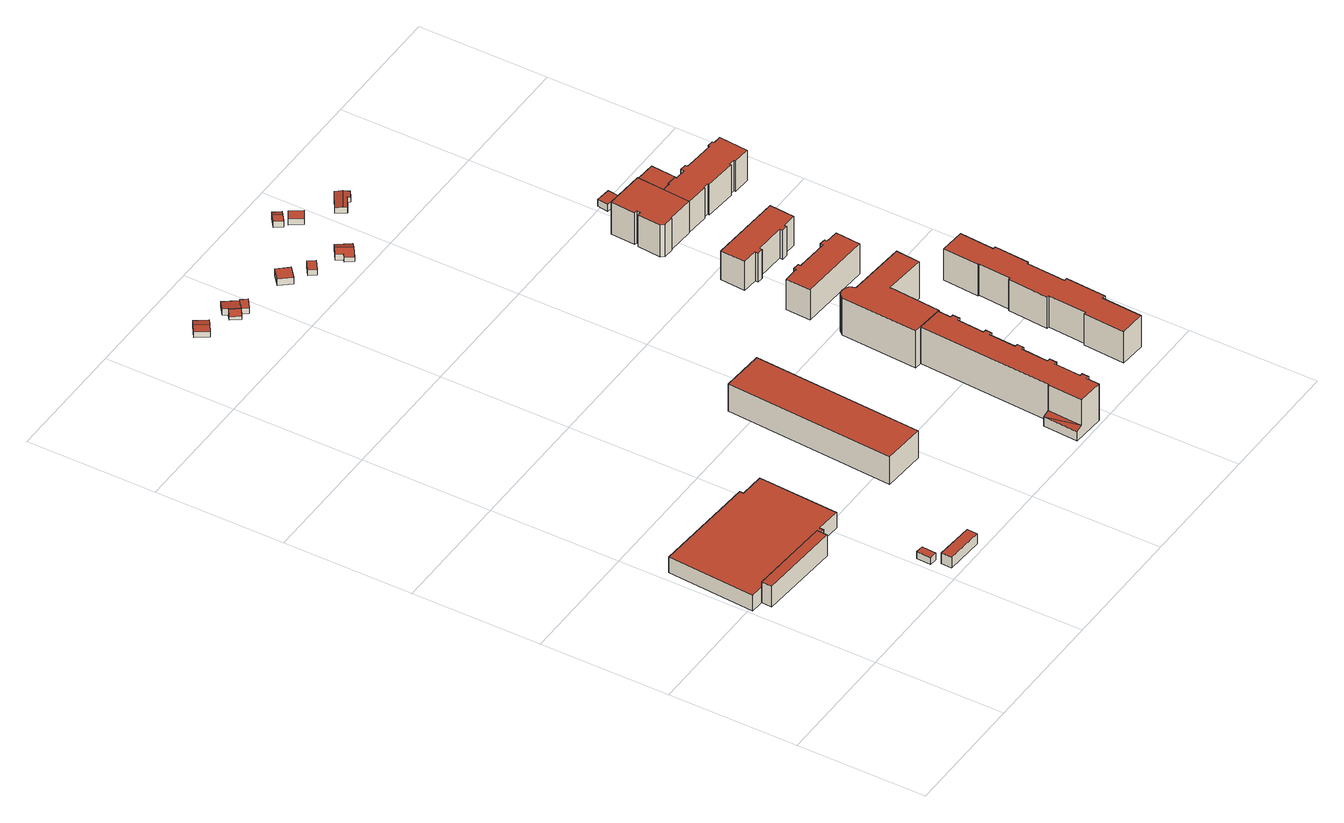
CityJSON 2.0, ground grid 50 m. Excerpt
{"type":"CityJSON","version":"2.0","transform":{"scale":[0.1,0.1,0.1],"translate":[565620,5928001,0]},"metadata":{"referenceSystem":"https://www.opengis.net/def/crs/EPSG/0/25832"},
"CityObjects":{
"building1":{"type":"Building","attributes":{"Gemeindeschluessel":"02100137","Geometrietyp2DReferenz":"3000","function":"51009_1610","roofType":"1000","measuredHeight":9},"address":[{"country":"Germany","locality":"Hamburg","postcode":"21107"}],"geometry":[{"type":"Solid","lod":"2","boundaries":[[[[0,1,2,3]],[[4,5,6,7]],[[5,0,3,6]],[[4,1,0,5]],[[7,2,1,4]],[[6,3,2,7]]]],"semantics":{"surfaces":[{"type":"GroundSurface"},{"type":"RoofSurface"},{"type":"WallSurface"}],"values":[[0,1,2,2,2,2]]}}]},
"building2":{"type":"Building","attributes":{"Gemeindeschluessel":"02100137","Geometrietyp2DReferenz":"3000","function":"31001_2150","roofType":"1000","measuredHeight":6.78,"storeysAboveGround":2},"address":[{"country":"Germany","locality":"Hamburg","thoroughfareNumber":"181","thoroughfareName":"Georg-Wilhelm-Straße","postcode":"21107"}],"geometry":[{"type":"Solid","lod":"2","boundaries":[[[[8,9,10,11]],[[9,12,13,10]],[[12,14,15,13]],[[14,16,17,15]],[[18,19,20,21]],[[19,8,11,20]],[[22,18,21,23]],[[16,22,23,17]],[[23,21,20,11,10,13,15,17]],[[16,14,12,9,8,19,18,22]]]],"semantics":{"surfaces":[{"type":"WallSurface"},{"type":"GroundSurface"},{"type":"RoofSurface"}],"values":[[0,0,0,0,0,0,0,0,1,2]]}}]},
"building3":{"type":"Building","attributes":{"Gemeindeschluessel":"02100137","Geometrietyp2DReferenz":"3000","function":"31001_2010","roofType":"1000","measuredHeight":3,"storeysAboveGround":1},"address":[{"country":"Germany","locality":"Hamburg","thoroughfareName":"Georg-Wilhelm-Straße","postcode":"21107"}],"geometry":[{"type":"Solid","lod":"2","boundaries":[[[[24,25,26,27]],[[28,29,30,31]],[[29,24,27,30]],[[28,25,24,29]],[[31,26,25,28]],[[30,27,26,31]]]],"semantics":{"surfaces":[{"type":"GroundSurface"},{"type":"RoofSurface"},{"type":"WallSurface"}],"values":[[0,1,2,2,2,2]]}}]},
"building4":{"type":"Building","attributes":{"Gemeindeschluessel":"02100137","Geometrietyp2DReferenz":"3000","function":"31001_3070","roofType":"1000","measuredHeight":4.54,"storeysAboveGround":1},"address":[{"country":"Germany","locality":"Hamburg","thoroughfareName":"Georg-Wilhelm-Straße","postcode":"21107"}],"geometry":[{"type":"Solid","lod":"2","boundaries":[[[[32,33,34,35]],[[36,37,38,39]],[[34,33,36,39]],[[33,32,37,36]],[[32,35,38,37]],[[35,34,39,38]]]],"semantics":{"surfaces":[{"type":"RoofSurface"},{"type":"GroundSurface"},{"type":"WallSurface"}],"values":[[0,1,2,2,2,2]]}}]},
"building5":{"type":"Building","attributes":{"Gemeindeschluessel":"02100137","Geometrietyp2DReferenz":"3000","function":"31001_1310","roofType":"3100","measuredHeight":2.85,"storeysAboveGround":1},"address":[{"country":"Germany","locality":"Hamburg","postcode":"21107"}],"geometry":[{"type":"Solid","lod":"2","boundaries":[[[[40,41,42,43]],[[44,45,41,40]],[[43,42,46,47]],[[45,44,48,49]],[[44,40,43,47,48]],[[42,41,45,49,46]],[[49,48,47,46]]]],"semantics":{"surfaces":[{"type":"RoofSurface"},{"type":"WallSurface"},{"type":"GroundSurface"}],"values":[[0,0,1,1,1,1,2]]}}]},
"building6":{"type":"Building","attributes":{"Gemeindeschluessel":"02100137","Geometrietyp2DReferenz":"3000","function":"31001_2460","roofType":"1000","measuredHeight":11.87,"storeysAboveGround":4},"address":[{"country":"Germany","locality":"Hamburg","thoroughfareNumber":"181a","thoroughfareName":"Georg-Wilhelm-Straße","postcode":"21107"}],"geometry":[{"type":"Solid","lod":"2","boundaries":[[[[50,51,52,53]],[[54,55,50,53]],[[54,56,57,55]],[[57,56,52,51]],[[52,56,54,53]],[[55,57,51,50]]]],"semantics":{"surfaces":[{"type":"WallSurface"},{"type":"GroundSurface"},{"type":"RoofSurface"}],"values":[[0,0,0,0,1,2]]}}]},
"building7":{"type":"Building","attributes":{"Gemeindeschluessel":"02100137","Geometrietyp2DReferenz":"3000","function":"31001_1310","roofType":"1000","measuredHeight":2.63,"storeysAboveGround":1},"address":[{"country":"Germany","locality":"Hamburg","postcode":"21107"}],"geometry":[{"type":"Solid","lod":"2","boundaries":[[[[58,59,60,61]],[[62,63,64,65,66,67,68]],[[69,70,64,58,71]],[[61,60,72,73]],[[67,66,74,75]],[[63,58,64]],[[63,62,59,58]],[[68,67,75,76]],[[70,65,64]],[[69,71,77,78]],[[73,72,76,75,74,78,77,79]],[[77,71,58,63,79]],[[74,66,65,70,69,78]],[[79,63,58,61,73]],[[72,60,59,62,68,76]]]],"semantics":{"surfaces":[{"type":"RoofSurface"},{"type":"WallSurface"},{"type":"GroundSurface"}],"values":[[0,0,0,1,1,1,1,1,1,1,2,1,1,1,1]]}}]},
"building8":{"type":"Building","attributes":{"Gemeindeschluessel":"02100137","Geometrietyp2DReferenz":"3000","function":"31001_1310","roofType":"1000","measuredHeight":2.79,"storeysAboveGround":1},"address":[{"country":"Germany","locality":"Hamburg","postcode":"21107"}],"geometry":[{"type":"Solid","lod":"2","boundaries":[[[[80,81,82,83]],[[84,85,86,87]],[[82,81,84,87]],[[81,80,85,84]],[[80,83,86,85]],[[83,82,87,86]]]],"semantics":{"surfaces":[{"type":"RoofSurface"},{"type":"GroundSurface"},{"type":"WallSurface"}],"values":[[0,1,2,2,2,2]]}}]},
"building9":{"type":"Building","attributes":{"Gemeindeschluessel":"02100137","Geometrietyp2DReferenz":"3000","function":"31001_1120","roofType":"1000","measuredHeight":15.97,"storeysAboveGround":5},"address":[{"country":"Germany","locality":"Hamburg","thoroughfareNumber":"182","thoroughfareName":"Georg-Wilhelm-Straße","postcode":"21107"}],"geometry":[{"type":"Solid","lod":"2","boundaries":[[[[88,89,90]],[[91,92,88,90]],[[93,94,91,90]],[[95,96,97,98]],[[96,99,100,97]],[[99,101,102,100]],[[101,103,104,102]],[[105,106,107,108]],[[106,109,110,107]],[[109,111,112,110]],[[111,113,114,112]],[[113,115,116,114]],[[115,117,118,116]],[[117,119,120,118]],[[119,121,122,120]],[[121,123,124,122]],[[123,125,126,124]],[[125,127,128,126]],[[127,129,130,128]],[[129,131,132,130]],[[131,133,134,132]],[[133,135,136,134]],[[135,137,138,136]],[[97,100,102,104,139,140,141,142,108,107,110,112,114,116,118,120,122,124,126,128,130,132,134,136,138,98]],[[135,133,131,129,127,125,123,121,119,117,115,113,111,109,106,105,143,144,94,93,103,101,99,96,95,137]],[[104,103,93,90,89,139]],[[143,142,141,144]],[[105,108,142,143]],[[95,98,138,137]],[[140,92,91,94,144,141]],[[139,89,88,92,140]]]],"semantics":{"surfaces":[{"type":"RoofSurface"},{"type":"WallSurface"},{"type":"GroundSurface"}],"values":[[0,0,1,1,1,1,1,1,1,1,1,1,1,1,1,1,1,1,1,1,1,1,1,2,0,1,1,1,1,1,1]]}}]},
"building10":{"type":"Building","attributes":{"Gemeindeschluessel":"02100137","Geometrietyp2DReferenz":"3000","function":"31001_1310","roofType":"1000","measuredHeight":2.37,"storeysAboveGround":1},"address":[{"country":"Germany","locality":"Hamburg","postcode":"21107"}],"geometry":[{"type":"Solid","lod":"2","boundaries":[[[[145,146,147,148]],[[149,150,151,152]],[[150,145,148,151]],[[149,146,145,150]],[[152,147,146,149]],[[151,148,147,152]]]],"semantics":{"surfaces":[{"type":"GroundSurface"},{"type":"RoofSurface"},{"type":"WallSurface"}],"values":[[0,1,2,2,2,2]]}}]},
"building11":{"type":"Building","attributes":{"Gemeindeschluessel":"02100137","Geometrietyp2DReferenz":"3000","function":"31001_1310","roofType":"3100","measuredHeight":3.5,"storeysAboveGround":1},"address":[{"country":"Germany","locality":"Hamburg","postcode":"21107"}],"geometry":[{"type":"Solid","lod":"2","boundaries":[[[[153,154,155,156,157,158]],[[159,160,156,155]],[[154,153,161,162]],[[153,158,163,161]],[[158,157,164,163]],[[160,159,165,166]],[[159,155,154,162,165]],[[157,156,160,166,164]],[[166,165,162,161,163,164]]]],"semantics":{"surfaces":[{"type":"RoofSurface"},{"type":"WallSurface"},{"type":"GroundSurface"}],"values":[[0,0,1,1,1,1,1,1,2]]}}]},
"building12":{"type":"Building","attributes":{"Gemeindeschluessel":"02100137","Geometrietyp2DReferenz":"3000","function":"31001_1310","roofType":"3100","measuredHeight":3.4,"storeysAboveGround":1},"address":[{"country":"Germany","locality":"Hamburg","postcode":"21107"}],"geometry":[{"type":"Solid","lod":"2","boundaries":[[[[167,168,169,170]],[[171,172,168,167]],[[170,169,173,174]],[[172,171,175,176]],[[171,167,170,174,175]],[[169,168,172,176,173]],[[176,175,174,173]]]],"semantics":{"surfaces":[{"type":"RoofSurface"},{"type":"WallSurface"},{"type":"GroundSurface"}],"values":[[0,0,1,1,1,1,2]]}}]},
"building13":{"type":"Building","attributes":{"Gemeindeschluessel":"02100137","Geometrietyp2DReferenz":"3000","function":"31001_1120","roofType":"1000","measuredHeight":16.11,"storeysAboveGround":5},"address":[{"country":"Germany","locality":"Hamburg","thoroughfareNumber":"172","thoroughfareName":"Georg-Wilhelm-Straße","postcode":"21107"}],"geometry":[{"type":"Solid","lod":"2","boundaries":[[[[177,105,178,179]],[[180,181,182,183]],[[184,185,186,187]],[[185,188,189,186]],[[190,191,192,193]],[[191,194,195,192]],[[194,196,197,195]],[[196,198,199,197]],[[198,200,201,199]],[[178,202,203,193,192,195,197,199,201,183,182,187,186,189,179]],[[177,188,185,184,181,180,200,198,196,194,191,190,204,205,105]],[[177,179,189,188]],[[184,187,182,181]],[[180,183,201,200]],[[190,193,203,204]],[[205,202,178,105]],[[204,203,202,205]]]],"semantics":{"surfaces":[{"type":"WallSurface"},{"type":"GroundSurface"},{"type":"RoofSurface"}],"values":[[0,0,0,0,0,0,0,0,0,1,2,0,0,0,0,0,0]]}}]},
"building14":{"type":"Building","attributes":{"Gemeindeschluessel":"02100137","Geometrietyp2DReferenz":"3000","function":"31001_1310","roofType":"1000","measuredHeight":2.63,"storeysAboveGround":1},"address":[{"country":"Germany","locality":"Hamburg","postcode":"21107"}],"geometry":[{"type":"Solid","lod":"2","boundaries":[[[[206,207,208,209]],[[210,211,212,213]],[[208,207,210,213]],[[207,206,211,210]],[[206,209,212,211]],[[209,208,213,212]]]],"semantics":{"surfaces":[{"type":"RoofSurface"},{"type":"GroundSurface"},{"type":"WallSurface"}],"values":[[0,1,2,2,2,2]]}}]},
"building15":{"type":"Building","attributes":{"Gemeindeschluessel":"02100137","Geometrietyp2DReferenz":"3000","function":"31001_1010","roofType":"1000","measuredHeight":13.02,"storeysAboveGround":4},"address":[{"country":"Germany","locality":"Hamburg","thoroughfareNumber":"168","thoroughfareName":"Georg-Wilhelm-Straße","postcode":"21107"}],"geometry":[{"type":"Solid","lod":"2","boundaries":[[[[214,215,216,217,218,219,220,221,222,223,224,225]],[[226,227,228,229,230,231,232,233,234,235,236,237]],[[224,223,226,237]],[[223,222,227,226]],[[222,221,228,227]],[[221,220,229,228]],[[220,219,230,229]],[[219,218,231,230]],[[218,217,232,231]],[[217,216,233,232]],[[216,215,234,233]],[[215,214,235,234]],[[214,225,236,235]],[[225,224,237,236]]]],"semantics":{"surfaces":[{"type":"RoofSurface"},{"type":"GroundSurface"},{"type":"WallSurface"}],"values":[[0,1,2,2,2,2,2,2,2,2,2,2,2,2]]}}]},
"building16":{"type":"Building","attributes":{"Gemeindeschluessel":"02100137","Geometrietyp2DReferenz":"3000","function":"31001_1310","roofType":"3100","measuredHeight":2.5,"storeysAboveGround":1},"address":[{"country":"Germany","locality":"Hamburg","postcode":"21107"}],"geometry":[{"type":"Solid","lod":"2","boundaries":[[[[238,239,240,241]],[[242,243,244,238,241,245]],[[240,239,246,247]],[[244,243,248,249]],[[243,242,250,248]],[[242,245,251,250]],[[245,241,240,247,251]],[[239,238,244,249,246]],[[249,248,250,251,247,246]]]],"semantics":{"surfaces":[{"type":"RoofSurface"},{"type":"WallSurface"},{"type":"GroundSurface"}],"values":[[0,0,1,1,1,1,1,1,2]]}}]},
"building17":{"type":"Building","attributes":{"Gemeindeschluessel":"02100137","Geometrietyp2DReferenz":"3000","function":"31001_1010","roofType":"1000","measuredHeight":13.51,"storeysAboveGround":4},"address":[{"country":"Germany","locality":"Hamburg","thoroughfareNumber":"8","thoroughfareName":"Ziegelerstieg","postcode":"21107"}],"geometry":[{"type":"Solid","lod":"2","boundaries":[[[[252,253,254,255]],[[253,256,257,254]],[[256,258,259,257]],[[258,260,261,259]],[[260,262,263,261]],[[262,264,265,263]],[[264,266,267,265]],[[266,268,269,267]],[[268,270,271,269]],[[270,272,273,271]],[[272,274,275,273]],[[274,276,277,275]],[[276,278,279,277]],[[278,280,281,279]],[[280,282,283,281]],[[282,284,285,283]],[[286,287,288,289]],[[287,252,255,288]],[[290,286,289,291]],[[284,290,291,285]],[[291,289,288,255,254,257,259,261,263,265,267,269,271,273,275,277,279,281,283,285]],[[284,282,280,278,276,274,272,270,268,266,264,262,260,258,256,253,252,287,286,290]]]],"semantics":{"surfaces":[{"type":"WallSurface"},{"type":"GroundSurface"},{"type":"RoofSurface"}],"values":[[0,0,0,0,0,0,0,0,0,0,0,0,0,0,0,0,0,0,0,0,1,2]]}}]},
"building18":{"type":"Building","attributes":{"Gemeindeschluessel":"02100137","Geometrietyp2DReferenz":"3000","function":"31001_1010","roofType":"1000","measuredHeight":12.54,"storeysAboveGround":4},"address":[{"country":"Germany","locality":"Hamburg","thoroughfareNumber":"18","thoroughfareName":"Ziegelerstraße","postcode":"21107"}],"geometry":[{"type":"Solid","lod":"2","boundaries":[[[[292,293,294,295,296,297,298,299,300,301,302,303]],[[304,305,306,307,308,309,310,311,312,313,314,315]],[[302,301,304,315]],[[301,300,305,304]],[[300,299,306,305]],[[299,298,307,306]],[[298,297,308,307]],[[297,296,309,308]],[[296,295,310,309]],[[295,294,311,310]],[[294,293,312,311]],[[293,292,313,312]],[[292,303,314,313]],[[303,302,315,314]]]],"semantics":{"surfaces":[{"type":"RoofSurface"},{"type":"GroundSurface"},{"type":"WallSurface"}],"values":[[0,1,2,2,2,2,2,2,2,2,2,2,2,2]]}}]},
"building19":{"type":"Building","attributes":{"Gemeindeschluessel":"02100137","Geometrietyp2DReferenz":"3000","function":"31001_1010","roofType":"1000","measuredHeight":13.88,"storeysAboveGround":4},"address":[{"country":"Germany","locality":"Hamburg","thoroughfareNumber":"164","thoroughfareName":"Georg-Wilhelm-Straße","postcode":"21107"}],"geometry":[{"type":"Solid","lod":"2","boundaries":[[[[316,317,318,319,320,321,322,323,324,325,326,327]],[[328,329,330,331,332,333,334,335,336,337,338,339]],[[326,325,328,339]],[[325,324,329,328]],[[324,323,330,329]],[[323,322,331,330]],[[322,321,332,331]],[[321,320,333,332]],[[320,319,334,333]],[[319,318,335,334]],[[318,317,336,335]],[[317,316,337,336]],[[316,327,338,337]],[[327,326,339,338]]]],"semantics":{"surfaces":[{"type":"RoofSurface"},{"type":"GroundSurface"},{"type":"WallSurface"}],"values":[[0,1,2,2,2,2,2,2,2,2,2,2,2,2]]}}]},
"building20":{"type":"Building","attributes":{"Gemeindeschluessel":"02100137","Geometrietyp2DReferenz":"3000","function":"31001_2500","roofType":"1000","measuredHeight":2.94,"storeysAboveGround":1},"address":[{"country":"Germany","locality":"Hamburg","thoroughfareName":"Ziegelerstraße","postcode":"21107"}],"geometry":[{"type":"Solid","lod":"2","boundaries":[[[[340,341,342,343]],[[344,345,346,347]],[[342,341,344,347]],[[341,340,345,344]],[[340,343,346,345]],[[343,342,347,346]]]],"semantics":{"surfaces":[{"type":"RoofSurface"},{"type":"GroundSurface"},{"type":"WallSurface"}],"values":[[0,1,2,2,2,2]]}}]},
"building21":{"type":"Building","attributes":{"Gemeindeschluessel":"02100137","Geometrietyp2DReferenz":"3000","function":"31001_2460","roofType":"1000","measuredHeight":2.44,"storeysAboveGround":1},"address":[{"country":"Germany","locality":"Hamburg","thoroughfareName":"Ziegelerstraße","postcode":"21107"}],"geometry":[{"type":"Solid","lod":"2","boundaries":[[[[348,349,350,351,352,353,354,355,356,357,358,359,360,361]],[[362,363,364,365,366,367,368,369,370,371,372,373,374,375]],[[360,359,362,375]],[[359,358,363,362]],[[358,357,364,363]],[[357,356,365,364]],[[356,355,366,365]],[[355,354,367,366]],[[354,353,368,367]],[[353,352,369,368]],[[352,351,370,369]],[[351,350,371,370]],[[350,349,372,371]],[[349,348,373,372]],[[348,361,374,373]],[[361,360,375,374]]]],"semantics":{"surfaces":[{"type":"RoofSurface"},{"type":"GroundSurface"},{"type":"WallSurface"}],"values":[[0,1,2,2,2,2,2,2,2,2,2,2,2,2,2,2]]}}]},
"building22":{"type":"Building","attributes":{"Gemeindeschluessel":"02100137","Geometrietyp2DReferenz":"3000","function":"31001_1010","roofType":"1000","measuredHeight":13.22,"storeysAboveGround":4},"address":[{"country":"Germany","locality":"Hamburg","thoroughfareNumber":"11","thoroughfareName":"Ziegelerstraße","postcode":"21107"}],"geometry":[{"type":"Solid","lod":"2","boundaries":[[[[376,377,378,379,380,381,382,383,384,385,386,387,388,389,390,391,392,393,394,395,396,397,398,399,400]],[[401,402,403,404,405,406,407,408,409,410,411,412,413,414,415,416,417,418,419,420,421,422,423,424,425]],[[390,389,410,409]],[[389,388,411,410]],[[388,387,412,411]],[[387,386,413,412]],[[386,385,414,413]],[[385,384,415,414]],[[384,383,416,415]],[[383,382,417,416]],[[382,381,418,417]],[[381,380,419,418]],[[380,379,420,419]],[[379,378,421,420]],[[378,377,422,421]],[[377,376,423,422]],[[376,400,424,423]],[[399,398,401,425]],[[398,397,402,401]],[[397,396,403,402]],[[396,395,404,403]],[[395,394,405,404]],[[394,393,406,405]],[[393,392,407,406]],[[392,391,408,407]],[[391,390,409,408]],[[424,400,399,425]]]],"semantics":{"surfaces":[{"type":"RoofSurface"},{"type":"GroundSurface"},{"type":"WallSurface"}],"values":[[0,1,2,2,2,2,2,2,2,2,2,2,2,2,2,2,2,2,2,2,2,2,2,2,2,2,2]]}}]}
},
"vertices":[
[377,418,18],[56,437,18],[58,478,18],[380,459,18],[56,437,108],[377,418,108],[380,459,108],[58,478,108],
[6,481,85],[29,823,85],[29,823,18],[6,481,18],[441,797,85],[441,797,18],[440,782,85],[440,782,18],[535,776,85],[535,776,18],[419,472,85],[418,457,85],[418,457,18],[419,472,18],[516,466,85],[516,466,18],
[519,155,20],[549,153,20],[545,97,20],[516,99,20],[549,153,50],[519,155,50],[516,99,50],[545,97,50],
[690,63,64],[541,73,64],[539,32,64],[687,23,64],[541,73,19],[690,63,19],[687,23,19],[539,32,19],
[302,2777,39],[271,2822,39],[246,2805,34],[278,2760,34],[326,2794,34],[295,2839,34],[246,2805,10],[278,2760,10],[326,2794,10],[295,2839,10],
[965,422,136],[801,432,136],[801,432,17],[965,422,17],[1007,1076,17],[1007,1076,136],[842,1087,17],[842,1087,136],
[431,2734,35],[405,2767,35],[384,2751,25],[409,2718,25],[405,2767,37],[431,2734,37],[447,2746,35],[467,2761,32],[429,2811,32],[394,2784,37],[406,2768,37],[484,2739,35],[467,2761,35],[448,2712,35],[384,2751,10],[409,2718,10],[429,2811,10],[394,2784,10],[406,2768,10],[448,2712,10],[484,2739,10],[431,2734,10],
[696,2700,38],[660,2742,38],[619,2708,38],[655,2666,38],[660,2742,10],[696,2700,10],[655,2666,10],[619,2708,10],
[1325,151,55],[1317,18,55],[1343,16,64],[1352,152,64],[1325,153,55],[1343,16,176],[1352,152,176],[1448,86,176],[1460,85,176],[1460,85,16],[1448,86,16],[1458,58,176],[1458,58,16],[1447,59,176],[1447,59,16],[1444,10,176],[1444,10,16],[1485,661,176],[1481,611,176],[1481,611,16],[1485,661,16],[1493,610,176],[1493,610,16],[1491,582,176],[1491,582,16],[1480,583,176],[1480,583,16],[1472,477,176],[1472,477,16],[1484,476,176],[1484,476,16],[1482,451,176],[1482,451,16],[1471,452,176],[1471,452,16],[1464,349,176],[1464,349,16],[1476,348,176],[1476,348,16],[1474,321,176],[1474,321,16],[1463,321,176],[1463,321,16],[1456,218,176],[1456,218,16],[1468,217,176],[1468,217,16],[1466,189,176],[1466,189,16],[1455,189,176],[1455,189,16],[1317,18,16],[1325,153,16],[1354,152,16],[1386,669,16],[1386,669,176],[1354,152,176],
[717,2649,9],[755,2676,9],[774,2650,9],[735,2623,9],[755,2676,33],[717,2649,33],[735,2623,33],[774,2650,33],
[837,2579,31],[857,2552,31],[885,2572,46],[849,2624,46],[830,2611,36],[847,2587,36],[914,2593,31],[878,2644,31],[837,2579,11],[857,2552,11],[847,2587,11],[830,2611,11],[914,2593,11],[878,2644,11],
[906,2861,45],[885,2889,45],[866,2875,37],[887,2846,37],[926,2875,37],[905,2904,37],[866,2875,11],[887,2846,11],[926,2875,11],[905,2904,11],
[1489,661,176],[1485,661,15],[1489,661,15],[1443,970,176],[1446,957,176],[1446,957,15],[1443,970,15],[1676,940,176],[1669,847,176],[1669,847,15],[1676,940,15],[1505,860,176],[1505,860,15],[1383,978,176],[1391,986,176],[1391,986,15],[1383,978,15],[1401,990,176],[1401,990,15],[1412,991,176],[1412,991,15],[1425,988,176],[1425,988,15],[1436,981,176],[1436,981,15],[1358,671,15],[1377,969,15],[1377,969,176],[1358,671,176],
[968,2816,37],[939,2861,37],[904,2838,37],[932,2794,37],[939,2861,11],[968,2816,11],[932,2794,11],[904,2838,11],
[1681,1179,146],[1629,1183,146],[1630,1193,146],[1607,1195,146],[1607,1184,146],[1476,1192,146],[1477,1202,146],[1453,1204,146],[1452,1194,146],[1391,1197,146],[1385,1100,146],[1674,1082,146],[1391,1197,15],[1452,1194,15],[1453,1204,15],[1477,1202,15],[1476,1192,15],[1607,1184,15],[1607,1195,15],[1630,1193,15],[1629,1183,15],[1681,1179,15],[1674,1082,15],[1385,1100,15],
[1126,2763,34],[1112,2786,30],[1039,2740,30],[1053,2718,34],[1107,2733,32],[1113,2724,30],[1140,2741,30],[1061,2704,32],[1112,2786,9],[1039,2740,9],[1113,2724,9],[1140,2741,9],[1107,2733,9],[1061,2704,9],
[1740,95,151],[1751,256,151],[1751,256,15],[1740,95,15],[1759,255,151],[1759,255,15],[1769,404,151],[1769,404,15],[1760,404,151],[1760,404,15],[1771,562,151],[1771,562,15],[1779,562,151],[1779,562,15],[1788,688,151],[1788,688,15],[1783,688,151],[1783,688,15],[1793,829,151],[1793,829,15],[1890,822,151],[1890,822,15],[1880,688,151],[1880,688,15],[1891,687,151],[1891,687,15],[1881,553,151],[1881,553,15],[1874,553,151],[1874,553,15],[1864,401,151],[1864,401,15],[1876,400,151],[1876,400,15],[1852,245,151],[1842,88,151],[1842,88,15],[1852,245,15],[1866,244,151],[1866,244,15],
[1461,1349,141],[1485,1348,141],[1486,1358,141],[1604,1351,141],[1604,1340,141],[1629,1339,141],[1630,1349,141],[1685,1346,141],[1692,1443,141],[1408,1461,141],[1402,1364,141],[1462,1360,141],[1408,1461,16],[1692,1443,16],[1685,1346,16],[1630,1349,16],[1629,1339,16],[1604,1340,16],[1604,1351,16],[1486,1358,16],[1485,1348,16],[1461,1349,16],[1462,1360,16],[1402,1364,16],
[1459,1683,148],[1459,1686,148],[1564,1679,148],[1571,1786,148],[1578,1889,148],[1426,1899,148],[1419,1803,148],[1430,1802,148],[1429,1788,148],[1416,1789,148],[1410,1698,148],[1421,1685,148],[1416,1789,9],[1429,1788,9],[1430,1802,9],[1419,1803,9],[1426,1899,9],[1578,1889,9],[1571,1786,9],[1564,1679,9],[1459,1686,9],[1459,1683,9],[1421,1685,9],[1410,1698,9],
[1579,2004,40],[1522,2011,40],[1517,1968,40],[1574,1961,40],[1522,2011,11],[1579,2004,11],[1574,1961,11],[1517,1968,11],
[1609,1789,35],[1647,1786,35],[1647,1780,35],[1690,1777,35],[1691,1791,35],[1718,1789,35],[1717,1780,35],[1754,1777,35],[1767,1950,35],[1583,1963,35],[1581,1938,35],[1578,1889,35],[1571,1786,35],[1608,1784,35],[1578,1889,10],[1581,1938,10],[1583,1963,10],[1767,1950,10],[1754,1777,10],[1717,1780,10],[1718,1789,10],[1691,1791,10],[1690,1777,10],[1647,1780,10],[1647,1786,10],[1609,1789,10],[1608,1784,10],[1571,1786,10],
[1867,1768,145],[1868,1776,145],[1844,1777,145],[1843,1771,145],[1754,1777,145],[1717,1780,145],[1718,1789,145],[1691,1791,145],[1690,1777,145],[1647,1780,145],[1647,1786,145],[1609,1789,145],[1608,1784,145],[1571,1786,145],[1564,1679,145],[1651,1673,145],[1651,1677,145],[1675,1676,145],[1675,1669,145],[1799,1660,145],[1800,1666,145],[1824,1664,145],[1824,1658,145],[1891,1653,145],[1900,1766,145],[1824,1658,13],[1824,1664,13],[1800,1666,13],[1799,1660,13],[1675,1669,13],[1675,1676,13],[1651,1677,13],[1651,1673,13],[1564,1679,13],[1571,1786,13],[1608,1784,13],[1609,1789,13],[1647,1786,13],[1647,1780,13],[1690,1777,13],[1691,1791,13],[1718,1789,13],[1717,1780,13],[1754,1777,13],[1843,1771,13],[1844,1777,13],[1868,1776,13],[1867,1768,13],[1900,1766,13],[1891,1653,13]
]}
